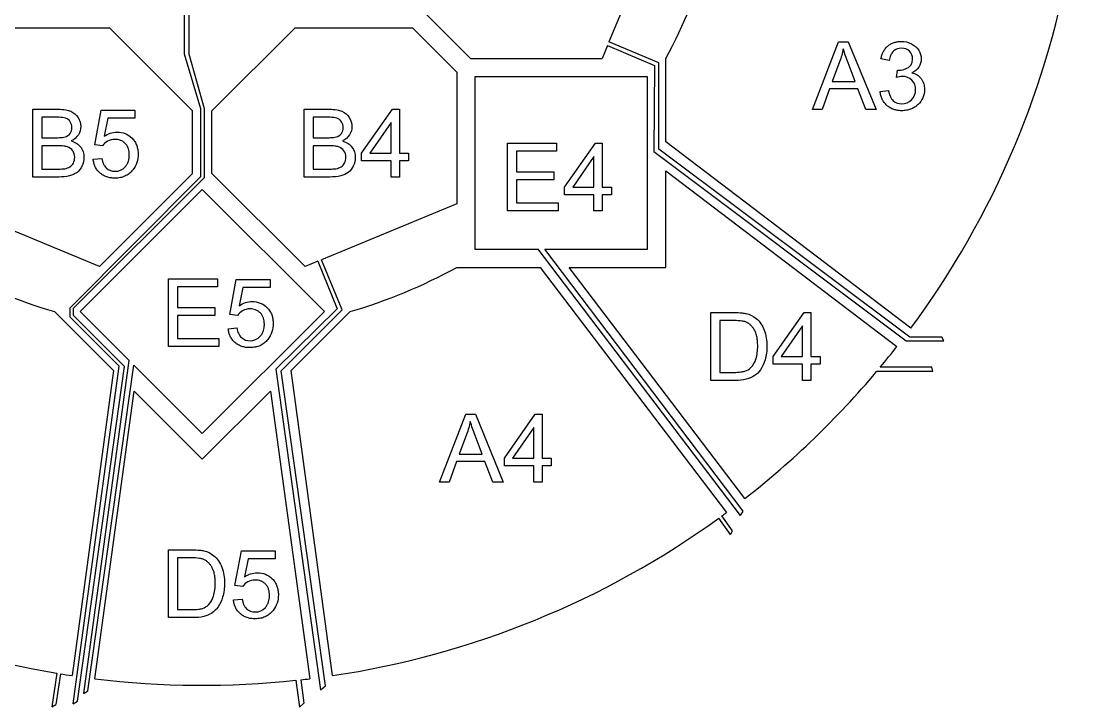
# Model space of a CAD drawing. Header units: millimetres. Extents: x -360 to 264, y -266 to 268.
# Drawn here: x -53.5 to 256.5, y -266.4 to -64 of the extents above; entities that cross this region are included whole.
import ezdxf

# ---------------------------------------------------------------- set-up
doc = ezdxf.new("R2010")
doc.units = ezdxf.units.MM
doc.layers.add('letters', color=7, linetype='Continuous', lineweight=25)
doc.layers.add('maimai_touch v53_Sketch1', color=7, linetype='Continuous')

msp = doc.modelspace()

# ---------------------------------------------------------------- linework, layer by layer
at = {"layer": 'letters', "flags": 128}
for points in [[(180, -90.08), (187.68, -70.08), (190.53, -70.08), (198.72, -90.08), (195.7, -90.08), (193.37, -84.02), (185.01, -84.02), (182.81, -90.08)], [(55.68, -110), (55.68, -105.21), (47, -105.21), (47, -102.96), (56.13, -90), (58.14, -90), (58.14, -102.96), (60.84, -102.96), (60.84, -105.21), (58.14, -105.21), (58.14, -110)], [(55.68, -102.96), (55.68, -93.94), (49.42, -102.96)], [(90, -120), (90, -100), (104.46, -100), (104.46, -102.36), (92.65, -102.36), (92.65, -108.49), (103.71, -108.49), (103.71, -110.83), (92.65, -110.83), (92.65, -117.64), (104.92, -117.64), (104.92, -120)], [(115.52, -120), (115.52, -115.21), (106.84, -115.21), (106.84, -112.96), (115.97, -100), (117.97, -100), (117.97, -112.96), (120.67, -112.96), (120.67, -115.21), (117.97, -115.21), (117.97, -120)], [(115.52, -112.96), (115.52, -103.94), (109.26, -112.96)], [(-10, -160), (-10, -140), (4.46, -140), (4.46, -142.36), (-7.35, -142.36), (-7.35, -148.49), (3.71, -148.49), (3.71, -150.83), (-7.35, -150.83), (-7.35, -157.64), (4.92, -157.64), (4.92, -160)], [(177.04, -170), (177.04, -165.21), (168.37, -165.21), (168.37, -162.96), (177.49, -150), (179.5, -150), (179.5, -162.96), (182.2, -162.96), (182.2, -165.21), (179.5, -165.21), (179.5, -170)], [(177.04, -162.96), (177.04, -153.94), (170.78, -162.96)], [(70, -200), (77.68, -180), (80.53, -180), (88.72, -200), (85.7, -200), (83.37, -193.94), (75.01, -193.94), (72.81, -200)], [(97.77, -200), (97.77, -195.21), (89.09, -195.21), (89.09, -192.96), (98.22, -180), (100.22, -180), (100.22, -192.96), (102.93, -192.96), (102.93, -195.21), (100.22, -195.21), (100.22, -200)], [(97.77, -192.96), (97.77, -183.94), (91.51, -192.96)]]:
    msp.add_lwpolyline(points, close=True, dxfattribs=at)
for points in [[(199.91, -84.8), (202.37, -84.47, 0.023645), (202.6, -85.39, 0.02942), (202.86, -86.1, 0.046913), (203.31, -86.92, 0.058823), (203.81, -87.48, 0.192667), (206.28, -88.4, 0.207918), (209.21, -87.2, 0.206179), (210.4, -84.23, 0.207717), (209.3, -81.44, 0.205846), (206.49, -80.34, 0.062437), (204.75, -80.61), (205.03, -78.46, 0.026432), (205.42, -78.49, 0.148573), (208.25, -77.67, 0.06728), (208.82, -77.17, 0.071389), (209.21, -76.57, 0.060158), (209.42, -75.94, 0.049732), (209.5, -75.14, 0.211404), (208.59, -72.91, 0.201998), (206.23, -72.02, 0.198229), (203.84, -72.92, 0.055886), (203.39, -73.46, 0.048531), (203, -74.17, 0.033829), (202.78, -74.81, 0.027978), (202.61, -75.62), (200.16, -75.18, -0.034161), (200.45, -74.03, -0.039368), (200.85, -73.08, -0.048015), (201.45, -72.14, -0.049996), (202.2, -71.36, -0.048661), (203.08, -70.75, -0.048475), (204.06, -70.32, -0.041999), (205.04, -70.08, -0.037169), (206.17, -70, -0.120042), (209.19, -70.7, -0.14302), (211.3, -72.62, -0.138675), (212.03, -75.2, -0.148943), (211.33, -77.56, -0.143144), (209.27, -79.25, -0.180013), (212.03, -80.95, -0.047571), (212.47, -81.66, -0.045468), (212.79, -82.48, -0.037261), (212.95, -83.26, -0.032565), (213.01, -84.17, -0.214099), (211.1, -88.62, -0.051112), (210.04, -89.43, -0.052192), (208.86, -90.01, -0.046305), (207.66, -90.32, -0.040948), (206.27, -90.44, -0.039033), (205.01, -90.34, -0.044211), (203.93, -90.07, -0.050343), (202.85, -89.57, -0.05002), (201.9, -88.87, -0.048021), (201.1, -88, -0.04971), (200.51, -87.03, -0.045816), (200.13, -86, -0.041299)], [(185.77, -81.87), (192.55, -81.87), (190.46, -76.33, -0.020028), (189.05, -72.18, -0.038979), (187.97, -76)], [(-50, -110), (-50, -90), (-42.5, -90, -0.040934), (-40.24, -90.18, -0.062466), (-38.82, -90.61, -0.155055), (-36.65, -92.48, -0.142579), (-35.87, -95.12, -0.141304), (-36.56, -97.53, -0.143013), (-38.66, -99.36, -0.072978), (-37.01, -100.12, -0.086185), (-35.87, -101.17, -0.168329), (-34.9, -104.2, -0.116197), (-35.49, -106.81, -0.118811), (-36.96, -108.68, -0.099101), (-39.15, -109.67, -0.06112), (-42.37, -110)], [(-47.35, -98.4), (-43.03, -98.4, 0.022913), (-41.28, -98.32, 0.050818), (-40.5, -98.17, 0.166525), (-38.98, -97.18, 0.162771), (-38.47, -95.43, 0.144165), (-38.95, -93.68, 0.18321), (-40.31, -92.64, 0.053511), (-41.22, -92.46, 0.022922), (-43.36, -92.36), (-47.35, -92.36)], [(-32.19, -104.76), (-29.61, -104.54, 0.029656), (-29.43, -105.4, 0.035668), (-29.19, -106.08, 0.049552), (-28.78, -106.81, 0.055818), (-28.28, -107.37, 0.193132), (-25.76, -108.32, 0.21965), (-22.76, -106.98, 0.055009), (-22.21, -106.23, 0.052824), (-21.81, -105.33, 0.042099), (-21.61, -104.47, 0.035931), (-21.54, -103.44, 0.036475), (-21.61, -102.46, 0.043301), (-21.8, -101.66, 0.055265), (-22.18, -100.82, 0.057912), (-22.72, -100.12, 0.0546), (-23.38, -99.57, 0.055562), (-24.13, -99.19, 0.048087), (-24.9, -98.98, 0.041834), (-25.81, -98.91, 0.131176), (-27.95, -99.45, 0.125235), (-29.45, -100.85), (-31.75, -100.55), (-29.82, -90.27), (-19.87, -90.27), (-19.87, -92.62), (-27.85, -92.62), (-28.93, -97.99, -0.15671), (-25.15, -96.74, -0.208187), (-20.73, -98.55, -0.05282), (-19.92, -99.57, -0.053902), (-19.35, -100.7, -0.047319), (-19.04, -101.86, -0.041524), (-18.93, -103.22, -0.175219), (-20.51, -107.91, -0.05789), (-21.61, -109.01, -0.062009), (-22.85, -109.76, -0.056508), (-24.17, -110.18, -0.049053), (-25.76, -110.34, -0.036409), (-27.05, -110.25, -0.042061), (-28.14, -109.99, -0.050744), (-29.25, -109.5, -0.052087), (-30.22, -108.81, -0.050032), (-31.01, -107.96, -0.051123), (-31.6, -106.98, -0.045675), (-31.97, -105.96, -0.040592)], [(30, -110), (30, -90), (37.5, -90, -0.040934), (39.76, -90.18, -0.062466), (41.18, -90.61, -0.155055), (43.35, -92.48, -0.142579), (44.13, -95.12, -0.141304), (43.44, -97.53, -0.143013), (41.34, -99.36, -0.072978), (42.99, -100.12, -0.086185), (44.13, -101.17, -0.168329), (45.1, -104.2, -0.116197), (44.51, -106.81, -0.118811), (43.04, -108.68, -0.099101), (40.85, -109.67, -0.06112), (37.63, -110)], [(32.65, -98.4), (36.97, -98.4, 0.022913), (38.72, -98.32, 0.050818), (39.5, -98.17, 0.166525), (41.02, -97.18, 0.162771), (41.53, -95.43, 0.144165), (41.05, -93.68, 0.18321), (39.69, -92.64, 0.053511), (38.78, -92.46, 0.022922), (36.64, -92.36), (32.65, -92.36)], [(-47.35, -107.64), (-42.37, -107.64, 0.039395), (-40.57, -107.54, 0.094848), (-39.05, -107, 0.131837), (-38.04, -105.89, 0.126312), (-37.64, -104.2, 0.156179), (-38.21, -102.26, 0.167295), (-39.8, -101.1, 0.051042), (-40.84, -100.87, 0.028439), (-42.73, -100.76), (-47.35, -100.76)], [(32.65, -107.64), (37.63, -107.64, 0.039395), (39.43, -107.54, 0.094848), (40.95, -107, 0.131837), (41.96, -105.89, 0.126312), (42.36, -104.2, 0.156179), (41.79, -102.26, 0.167295), (40.2, -101.1, 0.051042), (39.16, -100.87, 0.028439), (37.27, -100.76), (32.65, -100.76)], [(7.65, -154.76), (10.22, -154.54, 0.029656), (10.41, -155.4, 0.035668), (10.65, -156.08, 0.049552), (11.06, -156.81, 0.055818), (11.55, -157.37, 0.193132), (14.07, -158.32, 0.21965), (17.07, -156.98, 0.055009), (17.63, -156.23, 0.052824), (18.03, -155.33, 0.042099), (18.23, -154.47, 0.035931), (18.3, -153.44, 0.036475), (18.23, -152.46, 0.043301), (18.04, -151.66, 0.055265), (17.66, -150.82, 0.057912), (17.12, -150.12, 0.0546), (16.46, -149.57, 0.055562), (15.7, -149.19, 0.048087), (14.94, -148.98, 0.041834), (14.03, -148.91, 0.131176), (11.89, -149.45, 0.125235), (10.39, -150.85), (8.08, -150.55), (10.02, -140.27), (19.97, -140.27), (19.97, -142.62), (11.98, -142.62), (10.91, -147.99, -0.15671), (14.69, -146.74, -0.208187), (19.11, -148.55, -0.05282), (19.92, -149.57, -0.053902), (20.49, -150.7, -0.047319), (20.79, -151.86, -0.041524), (20.91, -153.22, -0.175219), (19.32, -157.91, -0.05789), (18.23, -159.01, -0.062009), (16.99, -159.76, -0.056508), (15.66, -160.18, -0.049053), (14.07, -160.34, -0.036409), (12.78, -160.25, -0.042061), (11.69, -159.99, -0.050744), (10.58, -159.5, -0.052087), (9.62, -158.81, -0.050032), (8.83, -157.96, -0.051123), (8.23, -156.98, -0.045675), (7.86, -155.96, -0.040592)], [(150, -170), (150, -150), (156.89, -150, -0.020074), (159.21, -150.09, -0.037253), (160.45, -150.29, -0.122267), (163.38, -151.72, -0.129875), (165.75, -155.14, -0.090537), (166.53, -159.89, -0.073284), (166, -163.93, -0.082637), (164.64, -166.84, -0.08939), (162.82, -168.66, -0.087885), (160.43, -169.66, -0.059487), (157.22, -170)], [(152.65, -167.64), (156.92, -167.64, 0.029541), (158.88, -167.52, 0.04958), (160.02, -167.27, 0.118299), (161.81, -166.23, 0.117505), (163.28, -163.7, 0.079086), (163.81, -159.85, 0.020126), (163.75, -158.47, 0.024902), (163.61, -157.36, 0.040288), (163.24, -156.01, 0.051939), (162.78, -155.03, 0.031078), (162.25, -154.27, 0.03618), (161.71, -153.69, 0.046087), (161.01, -153.14, 0.049551), (160.27, -152.77, 0.062134), (159.18, -152.5, 0.029748), (156.85, -152.36), (152.65, -152.36)], [(75.77, -191.79), (82.55, -191.79), (80.46, -186.25, -0.020028), (79.05, -182.1, -0.038979), (77.97, -185.92)], [(-10, -240), (-10, -220), (-3.11, -220, -0.020074), (-0.79, -220.09, -0.037253), (0.45, -220.29, -0.122267), (3.38, -221.72, -0.129875), (5.75, -225.14, -0.090537), (6.53, -229.89, -0.073284), (6, -233.93, -0.082637), (4.64, -236.84, -0.08939), (2.82, -238.66, -0.087885), (0.43, -239.66, -0.059487), (-2.78, -240)], [(-7.35, -237.64), (-3.08, -237.64, 0.029541), (-1.12, -237.52, 0.04958), (0.02, -237.27, 0.118299), (1.81, -236.23, 0.117505), (3.28, -233.7, 0.079086), (3.81, -229.85, 0.020126), (3.75, -228.47, 0.024902), (3.61, -227.36, 0.040288), (3.24, -226.01, 0.051939), (2.78, -225.03, 0.031078), (2.25, -224.27, 0.03618), (1.71, -223.69, 0.046087), (1.01, -223.14, 0.049551), (0.27, -222.77, 0.062134), (-0.82, -222.5, 0.029748), (-3.15, -222.36), (-7.35, -222.36)], [(9.17, -234.76), (11.75, -234.54, 0.029656), (11.93, -235.4, 0.035668), (12.17, -236.08, 0.049552), (12.59, -236.81, 0.055818), (13.08, -237.37, 0.193132), (15.6, -238.32, 0.21965), (18.6, -236.98, 0.055009), (19.16, -236.23, 0.052824), (19.55, -235.33, 0.042099), (19.75, -234.47, 0.035931), (19.83, -233.44, 0.036475), (19.75, -232.46, 0.043301), (19.56, -231.66, 0.055265), (19.18, -230.82, 0.057912), (18.65, -230.12, 0.0546), (17.98, -229.57, 0.055562), (17.23, -229.19, 0.048087), (16.46, -228.98, 0.041834), (15.56, -228.91, 0.131176), (13.41, -229.45, 0.125235), (11.91, -230.85), (9.61, -230.55), (11.55, -220.27), (21.49, -220.27), (21.49, -222.62), (13.51, -222.62), (12.43, -227.99, -0.15671), (16.21, -226.74, -0.208187), (20.63, -228.55, -0.05282), (21.44, -229.57, -0.053902), (22.01, -230.7, -0.047319), (22.32, -231.86, -0.041524), (22.43, -233.22, -0.175219), (20.85, -237.91, -0.05789), (19.75, -239.01, -0.062009), (18.51, -239.76, -0.056508), (17.19, -240.18, -0.049053), (15.6, -240.34, -0.036409), (14.31, -240.25, -0.042061), (13.22, -239.99, -0.050744), (12.11, -239.5, -0.052087), (11.14, -238.81, -0.050032), (10.35, -237.96, -0.051123), (9.76, -236.98, -0.045675), (9.39, -235.96, -0.040592)]]:
    msp.add_lwpolyline(points, format="xyb", close=True, dxfattribs=at)
at = {"layer": 'maimai_touch v53_Sketch1'}
for p, q in [((136.44, -30.32), (119.94, -70.16)), ((-5.36, -49.4), (-5.36, -73.7)), ((-4.02, -49.4), (-4.02, -73.7)), ((79.08, -75.04), (66, -61.96)), ((-61.96, -66), (-27.34, -66)), ((-27.34, -66), (-2.85, -90.48)), ((2.85, -90.48), (27.34, -66)), ((27.34, -66), (61.96, -66)), ((75.04, -79.08), (61.96, -66)), ((119.49, -71.25), (117.92, -75.04)), ((119.49, -71.25), (133.38, -77.15)), ((134.65, -76.36), (119.94, -70.16)), ((-5.36, -73.7), (-0.54, -89.78)), ((-4.02, -73.7), (0.54, -89.78)), ((79.08, -75.04), (117.92, -75.04)), ((133.38, -77.15), (133.22, -102.5)), ((134.65, -101.76), (134.65, -76.36)), ((136.68, -99.66), (136.68, -75.03)), ((75.04, -79.08), (75.04, -117.92)), ((80.4, -80.4), (80.4, -131.32)), ((131.32, -80.4), (80.4, -80.4)), ((131.32, -131.32), (131.32, -80.4)), ((-0.54, -89.78), (-0.54, -109.92)), ((0.54, -89.78), (0.54, -110.2)), ((-2.85, -108.97), (-2.85, -90.48)), ((2.85, -108.97), (2.85, -90.48)), ((208.65, -157.23), (134.65, -101.76)), ((208.97, -154.63), (136.68, -99.66)), ((133.22, -102.5), (207.65, -158.3)), ((136.68, -108.21), (204.85, -160.04)), ((136.68, -136.68), (136.68, -108.21)), ((-0.54, -109.92), (-38.94, -148.55)), ((0.54, -110.2), (-37.97, -148.71)), ((-2.85, -108.97), (-30.32, -136.44)), ((2.85, -108.97), (30.32, -136.44)), ((0, -113.7), (-36.01, -149.71)), ((36.01, -149.71), (0, -113.7)), ((-30.32, -136.44), (-70.16, -119.94)), ((75.04, -117.92), (35.2, -134.42)), ((80.4, -131.32), (99.04, -131.32)), ((158.76, -209.85), (99.04, -131.32)), ((159.54, -208.59), (101.03, -131.32)), ((101.03, -131.32), (131.32, -131.32)), ((34.11, -134.87), (30.32, -136.44)), ((34.11, -134.87), (39.76, -148.87)), ((41.21, -149.2), (35.2, -134.42)), ((75.04, -136.68), (99.66, -136.68)), ((99.66, -136.68), (154.63, -208.97)), ((108.21, -136.68), (136.68, -136.68)), ((160.05, -204.85), (108.21, -136.68)), ((-38.94, -151.39), (-38.94, -148.55)), ((-37.97, -150.84), (-37.97, -148.71)), ((-43.59, -149.71), (-26.18, -167.11)), ((-38.94, -151.39), (-24.52, -165.82)), ((-37.97, -150.84), (-22.94, -165.87)), ((-36.01, -149.71), (-21.59, -164.12)), ((0, -185.71), (36.01, -149.71)), ((39.76, -148.87), (21.72, -166.68)), ((23.26, -167.16), (41.21, -149.2)), ((26.18, -167.11), (43.59, -149.7)), ((218.15, -157.23), (208.65, -157.23)), ((218.76, -158.3), (218.15, -157.23)), ((207.65, -158.3), (218.76, -158.3)), ((-34.96, -262.39), (-21.59, -164.12)), ((-26.18, -167.11), (-38.43, -257.1)), ((-38.07, -265.4), (-24.52, -165.82)), ((-36.85, -264.59), (-22.94, -165.87)), ((-33.73, -261.58), (-20.19, -165.52)), ((-20.19, -165.52), (0, -185.71)), ((21.72, -166.68), (34.84, -261.3)), ((36.3, -260.1), (23.26, -167.16)), ((38.42, -257.1), (26.18, -167.11)), ((215.16, -166.09), (199.98, -166.09)), ((215.49, -167.42), (215.16, -166.09)), ((215.49, -167.42), (198.87, -167.42)), ((-31.68, -258.02), (-20.13, -173.16)), ((-20.13, -173.16), (0, -193.29)), ((0, -193.29), (20.13, -173.16)), ((20.13, -173.16), (31.68, -258.02)), ((155.77, -215.47), (152.36, -210.63)), ((156.42, -214.36), (153.24, -209.99)), ((158.76, -209.85), (159.54, -208.59)), ((155.77, -215.47), (156.42, -214.36)), ((-42.95, -256.38), (-44.43, -266.34)), ((-41.85, -256.57), (-43.2, -265.62)), ((27.62, -258.49), (28.64, -266.36)), ((29.05, -258.33), (29.94, -265.27)), ((34.84, -261.3), (36.3, -260.1)), ((-34.96, -262.39), (-33.73, -261.58)), ((-44.43, -266.34), (-43.2, -265.62)), ((-38.07, -265.4), (-36.85, -264.59)), ((28.64, -266.36), (29.94, -265.27))]:
    msp.add_line(p, q, dxfattribs=at)
for centre, radius, start, end in [((0, 0), 259.96, 323.5, 350.6602), ((0, 0.01), 155.92, 331.2322, 343.7669), ((0, 0), 155.92, 241.2322, 253.7669), ((0, 0), 155.92, 286.2322, 298.7669), ((0, 0), 259.96, 320.2899, 322), ((0, 0), 259.96, 308, 319.9064), ((0, 0), 259.96, 233.5, 260.49), ((0, 0), 259.96, 278.5, 305.881), ((0, 0), 259.96, 306.1199, 306.4998), ((0, 0), 259.96, 260.735, 261.4998), ((0, 0), 259.96, 263, 276.1), ((0, 0), 259.96, 276.4151, 277)]:
    msp.add_arc(centre, radius, start, end, dxfattribs=at)

doc.saveas('drawing.dxf')
